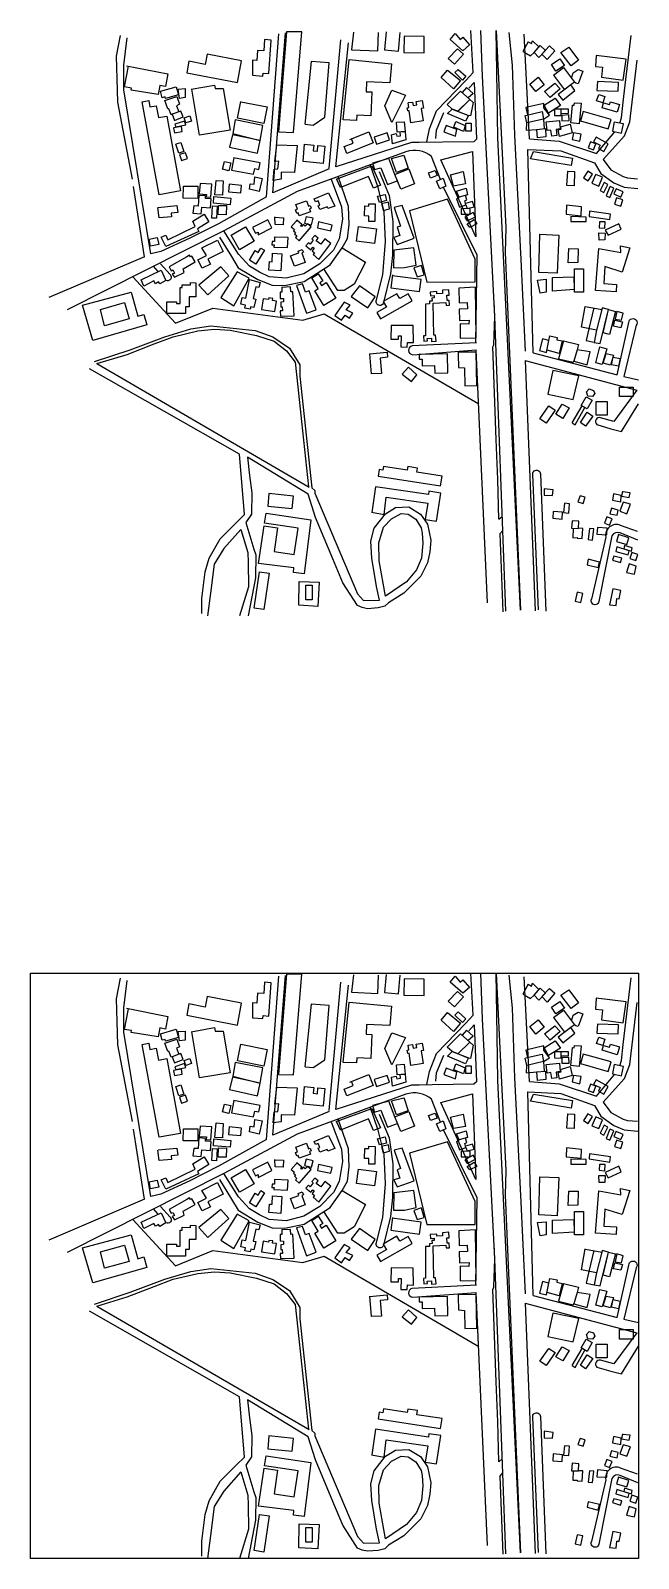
# Model space of a CAD drawing. Header units: millimetres. Extents: x -75360 to 914439, y -5036 to 71141.
# Drawn here: x 1528 to 29412, y 1033 to 71141 of the extents above; entities that cross this region are included whole.
import ezdxf

# ---------------------------------------------------------------- set-up
doc = ezdxf.new("R2010")
doc.units = ezdxf.units.MM
picture_1 = doc.add_image_def('image1.png', size_in_pixel=(925, 891))

msp = doc.modelspace()

# ---------------------------------------------------------------- linework, layer by layer
for p, q in [((7490, 68361), (8212, 68562)), ((7560, 68058), (7490, 68361)), ((7702, 68098), (7560, 68058)), ((7724, 68019), (7702, 68098)), ((8318, 68185), (7724, 68019)), ((8212, 68562), (8318, 68185)), ((18090, 65276), (18650, 65417)), ((21060, 63422), (21190, 63491)), ((6759, 60763), (2373, 58886)), ((4729, 58349), (5838, 58662)), ((4919, 57596), (4729, 58349)), ((5838, 58662), (6049, 57914)), ((6049, 57914), (4919, 57596)), ((7490, 25111), (8212, 25312)), ((8212, 25312), (8318, 24935)), ((7560, 24808), (7490, 25111)), ((7702, 24848), (7560, 24808)), ((7724, 24769), (7702, 24848)), ((8318, 24935), (7724, 24769)), ((18090, 22026), (18650, 22167)), ((21060, 20172), (21190, 20241)), ((6759, 17513), (2373, 15636)), ((4729, 15099), (5838, 15412)), ((4919, 14346), (4729, 15099)), ((5838, 15412), (6049, 14664)), ((6049, 14664), (4919, 14346))]:
    msp.add_line(p, q)
for points in [[(6200, 64326), (5536, 67854), (5503, 68919), (5470, 69966), (5653, 70917)], [(12355, 63512), (12919, 70997)], [(15222, 64789), (12648, 63702), (13229, 71030)], [(12902, 66495), (13594, 66470), (13978, 71086), (13270, 71086), (12902, 66495)], [(16339, 71062), (16247, 70260), (17451, 70211), (17485, 71045)], [(17839, 71080), (17759, 70254), (18406, 70191), (18489, 71049)], [(18662, 70870), (18649, 70128), (19576, 70112), (19589, 70870), (18662, 70885)], [(20150, 67454), (21487, 68847), (21838, 69212), (21719, 71141)], [(20771, 70726), (21004, 71001), (21242, 70726), (21364, 70832), (21666, 70485), (21355, 70215), (20771, 70726)], [(23322, 44502), (22829, 58027), (22252, 69052), (22175, 71141)], [(23997, 44538), (22961, 66221), (22917, 69250), (22890, 71141), (23131, 66126), (23324, 62091), (23302, 60953), (23997, 44538)], [(23471, 71053), (23617, 69549), (23721, 66338), (24006, 60934)], [(24414, 66166), (24164, 70974)], [(28561, 66893), (28629, 67135), (28715, 67862), (28835, 68891), (29073, 70922)], [(5809, 68428), (5807, 69267), (5806, 69555), (5964, 70804)], [(11709, 69088), (12186, 69053), (12196, 69192), (12456, 69173), (12568, 70703), (12262, 70725), (12224, 70207), (11940, 70228), (11907, 69768), (11701, 69783), (11709, 69088)], [(15226, 64831), (15764, 70723)], [(21859, 66040), (19009, 66006), (15535, 64890), (16119, 70582)], [(20686, 69856), (20982, 69599), (21383, 70060), (21110, 70297), (20686, 69856)], [(24346, 70627), (24112, 70173), (24272, 70091), (24455, 69974), (24628, 70129)], [(24346, 70627), (24513, 70549), (24553, 70677), (24850, 70391)], [(24904, 70454), (25143, 70228), (24838, 69906), (24628, 70129), (24904, 70454)], [(25339, 70435), (25578, 70215), (25231, 69809), (24985, 70061), (25339, 70435)], [(25856, 70135), (26212, 70380), (26661, 69781), (26321, 69525), (25856, 70135)], [(5926, 69527), (7828, 69151), (7714, 68576), (7459, 68627), (7376, 68211), (6146, 68411), (6161, 68503), (5840, 68555), (6028, 69507)], [(8787, 69740), (8703, 69206), (11014, 68759), (11207, 69759), (9633, 70063), (9540, 69583), (8787, 69740)], [(14131, 66840), (14499, 66803), (15022, 67163), (15223, 69654), (14401, 69721), (14113, 66842)], [(16149, 69811), (18091, 69622), (18005, 68743), (16941, 68789), (16921, 68335), (17178, 68324), (17130, 67225), (16488, 67253), (16478, 67019), (15868, 67046), (16137, 69812)], [(25420, 69578), (25813, 69838), (26014, 69534), (25622, 69274), (25420, 69578)], [(25517, 69099), (25977, 69442), (26480, 68766), (26314, 68645)], [(27479, 69990), (27439, 69485), (27756, 69460), (27719, 68996), (28716, 68865), (28842, 69828), (27479, 69990)], [(29024, 66946), (29349, 69789)], [(20368, 68980), (20649, 69328), (21245, 68847), (20936, 68465), (20368, 68980)], [(20995, 69218), (21137, 69362), (21501, 69043), (21349, 68870), (20996, 69218)], [(21633, 68492), (21876, 68764), (21982, 66158), (21859, 66040)], [(24433, 68686), (24815, 68996), (25090, 68657), (24707, 68347), (24433, 68685)], [(25110, 68348), (25575, 68726), (25826, 68468), (25365, 68062), (25110, 68348)], [(25517, 69099), (26024, 68427)], [(26341, 68953), (26418, 69208), (26646, 69350), (26857, 69271), (26641, 68691), (26539, 68729), (26480, 68766)], [(27528, 68804), (27511, 68392), (28476, 68353), (28493, 68763), (27528, 68804)], [(12355, 63512), (10145, 62278), (8831, 61610), (7510, 61002), (7044, 60892), (5809, 68428)], [(8022, 67298), (7972, 67279), (7866, 67557), (7822, 67543), (7680, 67925), (8231, 68109), (8364, 67759), (8227, 67694)], [(8306, 68459), (8615, 68485), (8615, 68066), (8365, 68029), (8306, 68459)], [(8891, 68446), (9969, 68641), (9999, 68475), (10366, 68481), (10679, 66570), (9279, 66340), (8933, 68454)], [(18722, 68182), (18103, 66929), (17776, 67685), (18106, 68406), (18722, 68182)], [(21249, 68362), (21672, 67979), (21132, 67437), (20874, 67537), (20644, 67741), (21249, 68362)], [(21528, 68528), (21320, 68297)], [(21528, 68528), (21838, 68247), (21597, 68047)], [(25089, 67715), (25585, 68036), (25831, 67704), (25282, 67357), (25089, 67715)], [(25734, 68209), (25946, 67949), (26487, 68389), (26314, 68645), (25734, 68209)], [(27589, 68203), (27870, 68115), (27778, 67820), (27491, 67909), (27589, 68203)], [(7786, 67216), (8400, 63782), (7425, 63608), (6646, 67871), (6949, 67927), (7001, 67639), (7294, 67692), (7394, 67146), (7786, 67216)], [(8022, 67298), (8132, 67020), (8529, 67177), (8421, 67449), (8022, 67298)], [(8227, 67694), (8332, 67416)], [(11176, 67878), (12374, 67635), (12221, 66876), (11015, 67121), (11169, 67879)], [(18855, 67833), (19045, 67863), (19071, 67702), (19247, 67730), (19222, 67882), (19498, 67926), (19553, 67587), (19438, 67569), (19530, 66993), (18977, 66904), (18888, 67461), (18828, 67452), (18804, 67602), (18881, 67615), (18846, 67831)], [(19009, 66006), (19710, 66029), (19822, 66635), (20150, 67454)], [(20117, 66182), (20145, 66572), (20484, 67375)], [(20874, 67537), (21612, 67250), (21476, 66976), (20651, 67328), (20874, 67537)], [(21672, 67979), (21825, 67842), (21713, 67224), (21608, 67243), (21126, 67431), (21672, 67979)], [(24230, 67248), (25001, 67420), (25051, 67083), (24299, 66904), (24222, 67246)], [(25051, 67083), (25330, 67260), (25071, 67600), (25066, 67799), (24249, 67607), (24324, 67269)], [(25556, 67531), (25554, 67249), (25860, 67246), (25862, 67533), (25556, 67531)], [(25861, 67340), (26201, 67349), (26198, 67532), (25862, 67533)], [(26788, 67807), (26693, 66862), (26308, 66900), (26391, 67725), (26469, 67717), (26479, 67825), (26788, 67807)], [(26884, 67423), (26756, 66994), (28027, 66632), (28161, 67063), (26884, 67423)], [(27813, 67827), (28092, 67743), (28132, 67875), (28539, 67752), (28430, 67392), (27744, 67599), (27813, 67827)], [(8088, 66658), (8124, 66444), (8488, 66506), (8448, 66740), (8085, 66678)], [(8149, 66839), (8199, 66725), (8650, 66814), (8589, 66991), (8149, 66839)], [(8575, 67139), (8839, 67225), (8916, 66988), (8657, 66904), (8575, 67139)], [(10920, 67045), (10803, 66416), (12067, 66093), (12188, 66789), (10920, 67045)], [(18320, 66937), (18663, 66960), (18705, 66511), (18352, 66478), (18320, 66937)], [(20589, 66783), (20480, 66488), (21016, 66291), (21088, 66597), (20589, 66783)], [(21039, 66974), (21467, 66791), (21384, 66515), (20947, 66709), (21039, 66974)], [(24283, 66567), (24299, 66904)], [(24283, 66567), (24745, 66608)], [(24739, 66606), (25142, 66642), (25160, 66259), (24779, 66219), (24745, 66606)], [(25051, 67083), (25091, 66637)], [(25178, 66955), (25794, 67011), (25817, 66629), (25638, 66603), (25676, 66333), (25438, 66300), (25399, 66578), (25223, 66553), (25186, 66955)], [(25841, 66725), (26275, 66853), (26371, 66447), (25788, 66278), (25723, 66580), (25866, 66611), (25841, 66725)], [(25893, 67249), (25899, 67005), (26227, 67013), (26221, 67269), (25893, 67249)], [(27793, 65221), (28769, 66310), (29024, 66946)], [(28300, 66947), (28216, 66518), (28639, 66435), (28723, 66861), (28300, 66944)], [(8205, 65938), (8427, 66010), (8563, 65592), (8329, 65516), (8193, 65935)], [(10785, 66364), (10659, 65796), (11938, 65512), (12067, 66093), (10785, 66364)], [(12830, 65905), (13761, 65870), (13641, 64630), (13028, 64641), (13022, 64323), (12660, 64265), (12710, 64777), (12873, 64797), (12923, 65142), (12737, 65134), (12830, 65905)], [(14097, 65932), (14525, 65888), (14499, 65628), (14684, 65609), (14711, 65873), (15031, 65841), (14950, 65040), (14037, 65133), (14097, 65932)], [(16178, 66141), (17049, 66489), (17249, 65989), (16042, 65507), (15918, 65816), (16324, 65978), (16248, 66169)], [(17293, 66256), (17401, 65934), (17998, 66133), (17893, 66449), (17293, 66256)], [(18077, 66364), (18302, 66417), (18331, 66298), (18500, 66315), (18482, 66488), (18705, 66511), (18744, 66133), (18124, 65951), (18077, 66364)], [(24414, 66166), (25773, 66068), (27485, 65501), (28325, 66497)], [(26440, 66455), (26376, 66147), (26725, 66064), (26781, 66390), (26439, 66448)], [(27216, 66040), (27107, 65756), (27351, 65662), (27461, 65948), (27216, 66040)], [(27474, 66244), (27354, 66037), (27663, 65889), (27584, 65723), (27822, 65585), (28028, 65939), (27474, 66244)], [(18740, 65580), (13764, 63750), (10400, 61948), (3202, 58326)], [(8357, 65451), (8454, 65174), (8730, 65271), (8637, 65534), (8357, 65451)], [(10845, 65296), (10742, 64735), (11761, 64548), (11809, 64809), (12005, 64773), (12060, 65072), (10844, 65295)], [(18240, 64544), (18882, 64792), (19144, 64113), (18514, 63870), (18240, 64544), (17959, 65273), (17219, 65064), (17304, 64765), (17597, 64848), (17905, 64070), (18385, 64262)], [(18645, 65430), (18850, 64824), (18316, 64635), (18090, 65276)], [(20350, 65203), (21793, 65598), (21950, 61670), (20350, 65203)], [(24579, 56346), (24342, 65691), (25854, 65616), (27401, 65067), (27693, 64582), (28285, 64148), (28755, 63955), (29380, 63890)], [(24597, 65585), (26384, 65289), (26328, 64950), (24468, 65258), (24597, 65585)], [(27793, 65221), (28141, 64747), (28705, 64439), (28906, 64378), (29365, 64342)], [(10429, 65130), (10722, 65068), (10628, 64706), (10329, 64783), (10429, 65130)], [(15543, 64327), (17187, 64934), (17578, 64049), (17259, 63916), (17035, 64452), (15750, 63941), (15564, 64334)], [(19789, 64608), (20087, 64720), (20174, 64488), (19870, 64375), (19784, 64607)], [(20790, 64524), (21378, 64671), (21479, 64106), (20927, 64007), (20798, 64526)], [(26166, 64682), (26483, 64670), (26460, 64018), (26130, 64030), (26166, 64682)], [(27089, 64691), (26896, 64378), (27112, 64246), (27304, 64556), (27088, 64689)], [(27449, 64522), (27281, 64139), (27589, 64005), (27765, 64407), (27455, 64543), (27449, 64522)], [(6759, 60763), (6246, 63981)], [(8541, 63998), (9199, 63995), (9196, 63441), (8534, 63444), (8537, 63998)], [(9268, 63646), (9591, 63626), (9584, 63511), (9799, 63497), (9836, 64086), (9302, 64119), (9268, 63646)], [(10036, 64265), (10369, 64246), (10332, 63582), (9974, 63602), (10036, 64265)], [(10194, 61664), (10743, 60770), (11056, 60260), (11953, 59716), (12605, 59459), (13178, 59439), (14077, 59619), (15265, 60392), (15829, 61169), (16062, 61601), (16149, 62249), (16115, 63075), (15632, 64437)], [(15320, 64322), (15786, 63056), (15834, 62490), (15688, 61582), (15431, 61069), (14791, 60430), (14069, 59984), (13250, 59781), (12480, 59839), (12029, 60052), (11568, 60323), (11067, 60881), (10400, 61948)], [(10633, 64091), (10606, 63735), (11180, 63692), (11205, 64030), (10633, 64091)], [(11601, 64114), (11783, 64093), (11822, 64430), (12147, 64357), (12012, 63755), (11566, 63856), (11596, 64115)], [(20147, 64229), (20457, 64364), (20573, 63996), (20303, 63881), (20147, 64229)], [(21959, 56817), (22013, 60836), (20470, 63952)], [(21073, 63773), (21512, 63910), (21576, 63599), (21190, 63491), (21073, 63773)], [(27840, 64164), (27654, 63795), (27826, 63709), (28013, 64079), (27841, 64166)], [(28106, 63977), (27928, 63552), (28103, 63478), (28283, 63907), (28108, 63980)], [(28394, 63886), (28287, 63643), (28604, 63503), (28710, 63741), (28392, 63881)], [(7377, 63025), (8241, 63116), (8276, 62787), (7974, 62755), (7992, 62589), (7422, 62544), (7372, 63024)], [(9811, 63413), (9551, 63430), (9559, 63558), (9246, 63579), (9212, 63086), (9013, 63100), (8966, 62755)], [(8966, 62755), (9361, 62724), (9386, 63039), (9784, 63008), (9811, 63413)], [(9940, 63532), (10718, 63458), (10688, 63148), (9922, 63221), (9940, 63532)], [(10146, 63117), (10512, 63109), (10503, 62691), (10135, 62699), (10144, 63117)], [(13703, 63158), (14187, 63335), (14278, 63085), (14355, 63113), (14399, 62991), (14319, 62961), (14366, 62830), (13854, 62644), (13808, 62770), (13740, 62745), (13681, 62908), (13778, 62943), (13703, 63158)], [(14540, 63419), (15197, 63692), (15486, 63090), (15163, 62973), (15135, 63050), (14791, 62925), (14720, 63104), (14792, 63133), (14714, 63327), (14594, 63278), (14536, 63417)], [(16859, 63094), (17049, 63088), (17052, 63197), (17342, 63188), (17317, 62373), (17043, 62382), (17050, 62631), (16843, 62638), (16858, 63094)], [(17436, 63536), (17787, 63625), (17859, 63340), (17535, 63258), (17436, 63536)], [(17629, 63189), (17709, 62892), (17988, 62967), (17953, 63269), (17629, 63189)], [(18467, 61734), (18190, 61649), (18351, 61332), (19119, 61613), (18570, 63111), (18202, 63024), (18500, 62172), (18337, 62117), (18467, 61734)], [(20659, 63402), (18909, 62874), (19702, 59600), (21920, 59611), (21916, 60658), (20659, 63402)], [(21060, 63422), (21211, 63032), (21496, 63143), (21443, 63331), (21540, 63373), (21484, 63573)], [(21496, 63143), (21552, 62983), (21877, 63060), (21804, 63297), (21478, 63206)], [(26116, 63131), (26093, 62709), (26786, 62643), (26795, 63048), (26116, 63131)], [(28408, 63466), (28315, 63181), (28601, 63087), (28696, 63378), (28410, 63471)], [(7523, 61663), (7738, 61753), (7829, 61538), (9086, 62149), (8965, 62397), (9497, 62715), (9710, 62358), (9180, 62042), (9244, 61928), (7730, 61231), (7523, 61663)], [(9872, 63091), (10089, 63080), (10060, 62526), (9845, 62538), (9872, 63091)], [(11716, 62111), (11852, 61839), (11963, 61894), (11964, 61770), (12598, 62087), (12412, 62459), (11716, 62111)], [(12744, 62571), (13124, 62555), (13111, 62233), (12748, 62248), (12740, 62590)], [(13706, 62394), (13485, 62136), (13637, 62007), (13593, 61955), (13682, 61879), (13630, 61817), (13742, 61722), (13680, 61649), (13855, 61500), (14395, 62134), (14229, 62275), (14132, 62163), (14040, 62242), (13961, 62150), (13917, 62186), (13965, 62239), (13741, 62439), (13706, 62394)], [(14169, 62611), (14098, 62306), (14416, 62232), (14484, 62527), (14167, 62600)], [(21285, 62969), (21275, 62717), (21698, 62715), (21699, 62955), (21285, 62969)], [(21452, 62571), (21552, 62406), (21932, 62600), (21836, 62789), (21452, 62571)], [(21555, 62272), (21881, 62469), (21998, 62276), (21671, 62110), (21555, 62272)], [(26312, 62608), (26312, 62373), (27019, 62373), (27019, 62583), (26312, 62608)], [(27165, 62852), (27154, 62614), (28094, 62473), (28130, 62715), (27165, 62852)], [(10731, 61751), (11394, 62136), (11778, 61474), (11111, 61086), (10727, 61748)], [(14429, 61581), (14498, 61525), (14348, 61342), (14273, 61404), (14161, 61267), (14385, 61084), (14481, 61202), (14544, 61150), (14443, 61027), (14550, 60939), (14485, 60860), (14756, 60639), (15308, 61365), (15027, 61578), (14842, 61335), (14634, 61493), (14727, 61615), (14568, 61737), (14429, 61581)], [(14742, 62358), (14684, 62091), (15304, 61955), (15359, 62217), (14742, 62358)], [(16569, 62146), (17393, 62040), (17307, 61374), (16482, 61481), (16567, 62146)], [(24896, 61800), (25767, 61758), (25684, 60007), (24850, 60047), (24896, 61800)], [(27598, 61855), (27880, 61849), (27874, 61540), (27603, 61528), (27598, 61855)], [(27626, 62366), (27608, 62093), (27873, 62075), (27891, 62357), (27626, 62366)], [(27888, 61989), (28030, 61747), (28626, 62024), (28508, 62278), (27888, 61989)], [(6971, 61564), (7343, 61640), (7408, 61321), (7028, 61242), (6971, 61564)], [(9392, 61174), (10096, 61527), (10362, 60998), (9664, 60647), (9777, 60422), (9398, 60231), (9206, 60614), (9603, 60813), (9392, 61174)], [(11831, 61042), (11972, 60956), (12095, 61160), (12253, 61064), (11865, 60423), (11569, 60603), (11831, 61042)], [(12720, 61676), (12711, 61456), (12606, 61460), (12600, 61309), (12698, 61305), (12694, 61208), (13321, 61182), (13340, 61640), (12719, 61666)], [(13449, 60801), (13830, 60943), (13799, 61026), (13994, 61099), (14041, 60973), (13965, 60943), (14124, 60504), (13633, 60325), (13457, 60804)], [(15829, 61169), (16888, 60519), (16370, 59499), (15916, 59216), (15625, 59208), (14976, 60204)], [(18183, 60258), (18688, 60270), (19209, 60381), (19102, 61166), (18193, 61063), (18183, 60258)], [(26220, 61138), (26643, 61133), (26636, 60499), (26195, 60485), (26220, 61138)], [(27590, 61145), (28610, 60961), (28591, 61258), (29012, 61169), (28662, 60060), (27869, 60310), (27821, 59531), (28404, 59496), (28383, 59154), (27438, 59212), (27590, 61145)], [(7384, 60079), (7170, 60323)], [(7893, 60294), (7975, 60120), (8058, 60159), (8126, 60014), (8026, 59967), (8127, 59827), (8578, 60034), (8532, 60212), (9082, 60532), (8933, 60789), (8872, 60754), (8825, 60834), (8689, 60755), (7893, 60294)], [(9244, 59463), (9654, 59008), (10627, 59883), (10249, 60302), (9244, 59463)], [(12622, 60921), (13056, 60891), (13002, 60114), (12462, 60151), (12490, 60544), (12616, 60535), (12622, 60921)], [(19460, 60364), (19105, 60256), (19264, 59840), (19588, 59928), (19456, 60363)], [(24005, 60953), (24221, 56423)], [(6213, 59841), (8184, 57713), (9882, 58406), (14019, 57860), (14989, 58149), (22085, 54014)], [(6607, 59706), (7512, 60140), (7733, 59680), (7452, 59515), (7398, 59608), (7255, 59524), (7181, 59651), (6724, 59417), (6607, 59706)], [(10263, 58887), (10860, 58512), (11552, 59776), (11009, 60073), (10263, 58887)], [(12053, 59586), (12005, 59357), (11859, 59388), (11743, 58843), (11855, 58820), (11775, 58438), (11626, 58470), (11602, 58354), (11362, 58405), (11391, 58542), (11173, 58588), (11238, 58899), (11396, 58865), (11577, 59719), (12053, 59586)], [(14725, 59986), (14932, 59650), (14792, 59564), (14869, 59438), (15094, 59576), (15532, 58863), (14980, 58525), (14563, 59204), (14726, 59303), (14423, 59798), (14726, 59984)], [(18126, 59926), (18049, 59339), (19368, 59167), (19440, 59720), (18121, 59892)], [(24779, 59694), (25177, 59731), (25183, 59136), (24906, 59091), (24779, 59694)], [(25471, 59809), (26449, 59834), (26463, 59254), (25477, 59188), (25471, 59809)], [(6138, 59131), (6451, 58036), (6731, 58116), (6869, 57635), (4377, 56922), (3916, 58534), (6138, 59131)], [(8487, 59480), (8864, 59469), (8868, 59574), (9110, 59566), (9106, 58921), (8800, 58922), (8800, 58458), (8634, 58458), (8634, 58159), (7784, 58159), (7784, 58700), (8230, 58700), (8230, 58615), (8391, 58615), (8391, 59350), (8489, 59350), (8487, 59480)], [(13055, 59370), (13055, 59141), (12979, 59141), (12979, 58851), (13129, 58845), (13138, 58687), (13007, 58680), (13012, 58458), (13076, 58459), (13080, 58282), (12984, 58280), (12989, 58043), (13626, 58058), (13552, 59160), (13469, 59154), (13454, 59383), (13055, 59357)], [(13722, 59446), (14185, 58175), (14622, 58334), (14308, 59196), (14146, 59137), (14007, 59517), (13722, 59446)], [(16612, 59422), (16228, 58937), (16996, 58415), (17342, 58923), (16612, 59422)], [(17868, 58459), (17416, 58198), (17584, 57907), (19028, 58739), (18845, 59056), (18468, 58839), (18336, 59068), (17701, 58702)], [(20000, 58625), (20576, 58664), (20585, 58529), (20743, 58540), (20729, 58756), (20638, 58749), (20621, 58995), (20724, 59002), (20707, 59250), (20418, 59231), (20428, 59081), (20171, 59064), (20164, 59161), (19855, 59141), (19869, 58965), (20040, 58979), (20049, 58874), (19937, 58865), (19948, 58730), (19823, 58720), (19826, 58603), (19642, 58594), (19645, 57137), (19548, 57130), (19566, 56888), (19733, 56900), (19725, 57013), (19912, 57027), (19923, 56871), (20128, 56886), (20108, 57163), (20029, 57158), (20000, 58625)], [(21167, 59316), (21192, 58649), (21558, 58662), (21569, 58373), (21186, 58359), (21210, 57840), (21646, 57860), (21637, 57672), (21229, 57687), (21240, 57025), (21971, 57037), (21932, 59365), (21167, 59316)], [(12195, 58835), (12124, 58346), (12737, 58257), (12806, 58731), (12628, 58757), (12642, 58851), (12451, 58879), (12439, 58794), (12195, 58835)], [(15919, 58681), (15482, 58074), (15791, 57851), (15963, 58088), (16153, 57951), (16316, 58178), (16004, 58319), (16191, 58537), (15919, 58681)], [(17701, 58702), (17848, 58447)], [(22781, 56724), (22829, 58027), (22794, 58692)], [(26986, 58482), (27733, 58340), (27482, 57388), (26793, 57526), (26975, 58484)], [(27360, 58411), (27138, 57457)], [(27482, 57388), (27378, 56832), (27654, 56786), (28032, 58344), (27746, 58419), (27733, 58340)], [(28032, 58344), (28366, 58257), (28089, 57198), (27800, 57274), (28032, 58344)], [(28427, 58254), (28341, 57899), (28633, 57849), (28717, 58170), (28427, 58254)], [(4468, 55955), (6090, 56496), (7680, 57093), (8878, 57449), (9804, 57589), (11838, 57378), (12648, 57083), (13402, 56574), (13886, 55801), (13885, 55285), (14425, 50155), (14563, 50033), (14570, 49911), (16523, 45295), (16797, 44990), (17536, 44998), (17390, 45630), (17183, 46936), (17138, 47707), (17290, 48310), (17812, 48969), (18267, 49250), (18881, 49283), (19417, 48954), (19729, 48490), (19891, 47758), (19838, 47227), (19742, 46714), (19431, 46101), (18653, 45319), (17951, 44887), (17783, 44724), (17471, 44647), (16986, 44613), (16745, 44661), (16520, 44762), (15857, 45804), (15395, 46900), (14593, 48804), (14266, 49866), (11475, 51563), (11577, 50729), (11673, 49930), (11663, 48944), (11399, 48561), (11769, 47337), (11868, 47086), (11839, 46036), (11513, 44283)], [(18067, 57612), (18055, 56982), (18400, 56976), (18403, 57134), (18522, 57131)], [(18522, 57131), (18513, 56627), (18807, 56621), (18811, 56833), (19095, 56827), (19074, 57610), (18067, 57612)], [(24579, 56346), (28441, 55343), (28968, 57743)], [(28325, 57849), (28683, 57777), (28610, 57507), (28270, 57572), (28326, 57849)], [(29315, 57622), (28742, 55270), (29412, 55107)], [(4572, 55857), (5956, 56281), (7202, 56760), (8069, 57093), (9200, 57357), (9962, 57435), (10684, 57394), (11888, 57144), (12709, 56883), (13262, 56444), (13660, 55932), (13789, 54796), (13952, 53210), (14275, 50209)], [(25011, 56992), (24875, 56459), (25200, 56376), (25307, 56914), (25011, 56992)], [(25307, 56914), (25350, 57130), (25684, 57064), (25662, 56956), (25916, 56906), (25783, 56329), (25221, 56481)], [(25975, 56903), (25748, 56085), (26415, 55926), (26456, 55988)], [(25975, 56903), (26663, 56735), (26603, 56487)], [(27137, 57456), (27007, 56913), (27380, 56843)], [(17082, 56310), (17884, 56386), (17907, 56148), (17558, 56115), (17625, 55401), (17173, 55392), (17086, 56311)], [(19356, 56273), (19360, 56057), (19485, 56059), (19490, 55755), (20064, 55765), (20070, 55422), (20665, 55433), (20650, 56303), (19356, 56273)], [(21142, 56274), (21164, 55685), (21434, 55666), (21446, 54839), (21996, 54847), (21974, 56391), (21139, 56379), (21142, 56274)], [(22492, 44876), (21975, 56486)], [(23003, 48717), (22957, 50545), (22890, 52382), (22739, 56630), (22781, 56724)], [(26594, 56489), (26452, 55971), (27063, 55803), (27195, 56395), (26594, 56489)], [(27746, 55822), (27451, 55899), (27640, 56624), (27963, 56540), (27746, 55822)], [(27925, 56317), (28261, 56250), (28129, 55780), (27787, 55876), (27925, 56317)], [(28257, 56161), (28581, 56090), (28503, 55736), (28169, 55809), (28257, 56161)], [(9381, 44386), (9389, 45083), (9544, 46307), (9722, 46934), (10218, 47825), (10963, 48556), (11346, 48932), (11118, 51703), (4236, 55625)], [(4572, 55857), (14303, 50193)], [(18857, 55690), (18573, 55373), (19008, 55036), (19240, 55337), (18857, 55690)], [(24219, 55996), (24671, 44512)], [(24219, 55996), (29338, 54635)], [(25481, 55541), (25253, 54462), (26423, 54215), (26685, 55295), (25481, 55541)], [(27033, 54564), (27152, 54698), (27345, 54631), (27413, 54485), (27299, 54351), (27096, 54360), (27033, 54564)], [(25919, 53991), (26230, 53826), (25948, 53346), (25625, 53536), (25919, 53991)], [(27016, 54340), (27292, 54188), (27067, 53782), (26779, 53941), (27016, 54340)], [(25295, 53914), (25590, 53726), (25178, 53130), (24887, 53332), (25295, 53914)], [(26365, 53143), (26829, 53914)], [(26365, 53143), (26517, 53051), (26955, 53844)], [(27065, 53632), (27320, 53450), (26990, 52986), (26750, 53156), (27065, 53632)], [(17466, 50691), (20334, 50252), (20402, 50698), (19249, 50874), (19279, 51068), (18835, 51136), (18810, 50976), (17713, 51144), (17686, 50972), (17513, 50998), (17466, 50691)], [(24912, 50800), (25159, 44492)], [(12455, 49902), (12405, 49319), (13532, 49203), (13591, 49782), (12455, 49902)], [(17166, 49035), (17748, 48929), (17836, 49733), (19747, 49451), (19636, 48701), (20154, 48624), (20345, 49918), (19802, 49999), (19780, 49852), (17357, 50210), (17183, 49032)], [(25093, 50119), (25082, 49824), (25472, 49810), (25504, 50067), (25093, 50119)], [(26736, 49793), (26636, 49514), (26876, 49441), (26974, 49724), (26736, 49793)], [(28272, 49880), (28217, 49587), (28605, 49515), (28620, 49802), (28272, 49880)], [(28679, 50003), (28641, 49771), (28990, 49714), (29027, 49937), (28674, 49974)], [(25495, 49080), (25479, 48764), (25907, 48727), (25922, 49041), (25495, 49080)], [(26017, 49451), (25981, 49023), (26214, 49004), (26250, 49431), (26017, 49451)], [(28181, 49228), (28106, 48972), (28431, 48904), (28479, 49137), (28180, 49224)], [(28713, 49495), (28563, 49088), (28887, 48969), (29046, 49404), (28713, 49495)], [(12224, 48422), (12861, 48328), (12700, 47242), (13619, 47106), (13797, 48309), (12264, 48537), (12332, 48993), (14384, 48688), (14077, 46213), (13584, 46275), (13610, 46481), (11987, 46682), (12245, 48419)], [(17815, 45188), (17512, 46815), (17501, 47636), (17725, 48354), (18087, 48742), (18524, 48976), (18854, 48944), (19207, 48716), (19445, 48320), (19492, 48084), (19522, 47622), (19462, 46935), (19232, 46389), (18772, 45841), (17815, 45188)], [(23003, 48717), (23164, 48847)], [(26377, 48652), (26347, 48306), (26667, 48300), (26674, 48627), (26377, 48652)], [(27967, 48824), (27855, 48545), (28088, 48451), (28202, 48736), (27967, 48824)], [(11172, 48251), (10396, 47376), (9955, 46663), (9784, 45331), (9650, 44283)], [(11172, 48251), (11497, 47190), (11505, 46733), (11524, 45619), (11117, 44283)], [(23058, 48050), (23187, 48207)], [(23058, 48050), (23185, 44474)], [(26423, 48305), (26401, 47869), (26601, 47876), (26602, 47843), (26838, 47830), (26865, 48297), (26667, 48301)], [(27164, 48297), (27104, 47785), (27302, 47762), (27363, 48284), (27164, 48297)], [(27536, 48345), (27502, 48034), (27960, 48008), (27976, 48306), (27536, 48345)], [(28492, 48010), (28405, 47700), (28886, 47566), (28968, 47860), (28492, 48010)], [(28276, 47025), (28223, 46845), (28595, 46734), (28653, 46926), (28276, 47025)], [(28426, 47446), (28370, 47245), (28939, 47086), (28990, 47269), (28426, 47446)], [(28778, 47511), (28741, 47362), (29096, 47251), (29123, 47406), (28778, 47511)], [(29102, 47187), (29016, 46909), (29291, 46823), (29377, 47102), (29102, 47187)], [(12034, 46303), (12471, 46238), (12226, 44576), (11784, 44641), (12032, 46304)], [(27107, 46887), (27061, 46630), (27561, 46502), (27626, 46755), (27107, 46887)], [(28987, 46664), (28860, 46276), (29226, 46190), (29312, 46557), (28987, 46664)], [(13856, 45867), (14773, 45837), (14701, 44718), (13833, 44774), (13856, 45867)], [(26595, 45369), (26503, 44953), (26763, 44895), (26856, 45316), (26595, 45369)], [(28155, 45137), (28086, 44785), (28395, 44755), (28426, 45081), (28522, 45071), (28602, 45446), (28240, 45524), (28155, 45137)], [(6200, 21075), (5536, 24604), (5503, 25669), (5470, 26716), (5653, 27667)], [(5809, 25178), (5807, 26017), (5806, 26305), (5964, 27554)], [(11709, 25838), (12186, 25803), (12196, 25942), (12456, 25923), (12568, 27453), (12262, 27475), (12224, 26957), (11940, 26978), (11907, 26518), (11701, 26533), (11709, 25838)], [(12355, 20262), (12919, 27747)], [(15222, 21539), (12648, 20452), (13229, 27780)], [(12902, 23245), (13594, 23220), (13978, 27836), (13270, 27836), (12902, 23245)], [(15226, 21581), (15764, 27473)], [(16339, 27812), (16247, 27010), (17451, 26961), (17485, 27795)], [(17839, 27830), (17759, 27004), (18406, 26941), (18489, 27799)], [(18662, 27620), (18649, 26878), (19576, 26862), (19589, 27620), (18662, 27635)], [(20150, 24204), (21487, 25597), (21838, 25962), (21719, 27891)], [(20771, 27476), (21004, 27751), (21242, 27476), (21364, 27582), (21666, 27235), (21355, 26965), (20771, 27476)], [(23322, 1252), (22829, 14777), (22252, 25801), (22175, 27891)], [(23997, 1288), (22961, 22971), (22917, 26000), (22890, 27891), (23131, 22876), (23324, 18841), (23302, 17703), (23997, 1288)], [(23471, 27803), (23617, 26298), (23721, 23088), (24006, 17684)], [(24346, 27377), (24112, 26922), (24272, 26841), (24455, 26724), (24628, 26879)], [(24414, 22916), (24164, 27724)], [(24346, 27377), (24513, 27299), (24553, 27427), (24850, 27141)], [(28561, 23643), (28629, 23885), (28715, 24612), (28835, 25641), (29073, 27672)], [(8787, 26489), (8703, 25956), (11014, 25509), (11207, 26509), (9633, 26813), (9540, 26332), (8787, 26489)], [(21859, 22790), (19009, 22755), (15535, 21640), (16119, 27332)], [(20686, 26606), (20982, 26349), (21383, 26810), (21110, 27047), (20686, 26606)], [(24904, 27204), (25143, 26978), (24838, 26656), (24628, 26879), (24904, 27204)], [(25339, 27185), (25578, 26965), (25231, 26559), (24985, 26811), (25339, 27185)], [(25856, 26885), (26212, 27130), (26661, 26531), (26321, 26275), (25856, 26885)], [(27479, 26740), (27439, 26235), (27756, 26210), (27719, 25745), (28716, 25615), (28842, 26578), (27479, 26740)], [(5926, 26277), (7828, 25901), (7714, 25326), (7459, 25377), (7376, 24961), (6146, 25161), (6161, 25253), (5840, 25305), (6028, 26257)], [(14131, 23590), (14499, 23553), (15022, 23913), (15223, 26404), (14401, 26471), (14113, 23591)], [(16149, 26561), (18091, 26372), (18005, 25493), (16941, 25539), (16921, 25085), (17178, 25074), (17130, 23974), (16488, 24003), (16478, 23769), (15868, 23796), (16137, 26562)], [(20368, 25730), (20649, 26078), (21245, 25597), (20936, 25215), (20368, 25730)], [(20995, 25968), (21137, 26112), (21501, 25793), (21349, 25620), (20996, 25968)], [(25420, 26328), (25813, 26588), (26014, 26284), (25622, 26024), (25420, 26328)], [(25517, 25849), (25977, 26192), (26480, 25516), (26314, 25395)], [(26341, 25703), (26418, 25958), (26646, 26100), (26857, 26021), (26641, 25441), (26539, 25479), (26480, 25516)], [(29024, 23696), (29349, 26539)], [(8891, 25196), (9969, 25390), (9999, 25225), (10366, 25231), (10679, 23319), (9279, 23090), (8933, 25203)], [(21528, 25278), (21320, 25047)], [(21528, 25278), (21838, 24997), (21597, 24797)], [(21633, 25242), (21876, 25514), (21982, 22908), (21859, 22790)], [(24433, 25436), (24815, 25746), (25090, 25407), (24707, 25097), (24433, 25435)], [(25110, 25098), (25575, 25476), (25826, 25218), (25365, 24812), (25110, 25098)], [(25517, 25849), (26024, 25177)], [(25734, 24959), (25946, 24699), (26487, 25139), (26314, 25395), (25734, 24959)], [(27528, 25554), (27511, 25142), (28476, 25103), (28493, 25513), (27528, 25554)], [(12355, 20262), (10145, 19028), (8831, 18360), (7510, 17752), (7044, 17642), (5809, 25178)], [(7786, 23966), (8400, 20532), (7425, 20357), (6646, 24621), (6949, 24676), (7001, 24389), (7294, 24442), (7394, 23896), (7786, 23966)], [(8022, 24048), (7972, 24029), (7866, 24307), (7822, 24293), (7680, 24675), (8231, 24859), (8364, 24509), (8227, 24444)], [(8306, 25209), (8615, 25235), (8615, 24815), (8365, 24779), (8306, 25209)], [(11176, 24628), (12374, 24385), (12221, 23626), (11015, 23871), (11169, 24629)], [(18722, 24932), (18103, 23679), (17776, 24435), (18106, 25156), (18722, 24932)], [(18855, 24583), (19045, 24613), (19071, 24452), (19247, 24480), (19222, 24632), (19498, 24676), (19553, 24337), (19438, 24318), (19530, 23742), (18977, 23654), (18888, 24211), (18828, 24202), (18804, 24352), (18881, 24364), (18846, 24581)], [(21249, 25112), (21672, 24729), (21132, 24187), (20874, 24287), (20644, 24491), (21249, 25112)], [(21672, 24729), (21825, 24592), (21713, 23974), (21608, 23993), (21126, 24181), (21672, 24729)], [(25051, 23833), (25330, 24010), (25071, 24350), (25066, 24548), (24249, 24357), (24324, 24019)], [(25089, 24465), (25585, 24786), (25831, 24454), (25282, 24107), (25089, 24465)], [(26788, 24557), (26693, 23612), (26308, 23650), (26391, 24475), (26469, 24467), (26479, 24575), (26788, 24557)], [(27589, 24953), (27870, 24865), (27778, 24570), (27491, 24659), (27589, 24953)], [(27813, 24577), (28092, 24493), (28132, 24625), (28539, 24502), (28430, 24142), (27744, 24349), (27813, 24577)], [(8022, 24048), (8132, 23770), (8529, 23927), (8421, 24199), (8022, 24048)], [(8227, 24444), (8332, 24165)], [(8575, 23889), (8839, 23975), (8916, 23738), (8657, 23654), (8575, 23889)], [(19009, 22755), (19710, 22779), (19822, 23384), (20150, 24204)], [(20117, 22932), (20145, 23322), (20484, 24125)], [(20874, 24287), (21612, 24000), (21476, 23726), (20651, 24078), (20874, 24287)], [(24230, 23998), (25001, 24170), (25051, 23833), (24299, 23654), (24222, 23996)], [(25556, 24281), (25554, 23999), (25860, 23996), (25862, 24283), (25556, 24281)], [(25861, 24090), (26201, 24099), (26198, 24282), (25862, 24283)], [(25893, 23999), (25899, 23755), (26227, 23763), (26221, 24019), (25893, 23999)], [(26884, 24173), (26756, 23744), (28027, 23381), (28161, 23813), (26884, 24173)], [(8088, 23408), (8124, 23194), (8488, 23256), (8448, 23490), (8085, 23428)], [(8149, 23589), (8199, 23475), (8650, 23564), (8589, 23741), (8149, 23589)], [(10920, 23795), (10803, 23166), (12067, 22843), (12188, 23539), (10920, 23795)], [(16178, 22891), (17049, 23239), (17249, 22739), (16042, 22257), (15918, 22566), (16324, 22728), (16248, 22918)], [(17293, 23006), (17401, 22684), (17998, 22883), (17893, 23199), (17293, 23006)], [(18077, 23114), (18302, 23167), (18331, 23047), (18500, 23065), (18482, 23238), (18705, 23261), (18744, 22883), (18124, 22701), (18077, 23114)], [(18320, 23687), (18663, 23710), (18705, 23261), (18352, 23227), (18320, 23687)], [(20589, 23533), (20480, 23238), (21016, 23041), (21088, 23347), (20589, 23533)], [(21039, 23724), (21467, 23541), (21384, 23265), (20947, 23459), (21039, 23724)], [(24283, 23317), (24299, 23654)], [(24283, 23317), (24745, 23358)], [(24414, 22916), (25773, 22818), (27485, 22251), (28325, 23247)], [(24739, 23356), (25142, 23391), (25160, 23009), (24779, 22969), (24745, 23356)], [(25051, 23833), (25091, 23387)], [(25178, 23705), (25794, 23761), (25817, 23378), (25638, 23353), (25676, 23083), (25438, 23050), (25399, 23328), (25223, 23303), (25186, 23705)], [(25841, 23475), (26275, 23603), (26371, 23196), (25788, 23028), (25723, 23330), (25866, 23361), (25841, 23475)], [(26440, 23205), (26376, 22897), (26725, 22814), (26781, 23140), (26439, 23198)], [(27793, 21971), (28769, 23060), (29024, 23696)], [(28300, 23697), (28216, 23268), (28639, 23185), (28723, 23611), (28300, 23694)], [(8205, 22688), (8427, 22760), (8563, 22342), (8329, 22266), (8193, 22685)], [(10785, 23114), (10659, 22546), (11938, 22262), (12067, 22843), (10785, 23114)], [(12830, 22655), (13761, 22620), (13641, 21380), (13028, 21391), (13022, 21073), (12660, 21015), (12710, 21527), (12873, 21546), (12923, 21891), (12737, 21884), (12830, 22655)], [(14097, 22682), (14525, 22638), (14499, 22378), (14684, 22359), (14711, 22623), (15031, 22591), (14950, 21790), (14037, 21883), (14097, 22682)], [(24579, 13096), (24342, 22441), (25854, 22366), (27401, 21817), (27693, 21332), (28285, 20898), (28755, 20704), (29380, 20640)], [(27216, 22790), (27107, 22506), (27351, 22412), (27461, 22698), (27216, 22790)], [(27474, 22994), (27354, 22787), (27663, 22639), (27584, 22473), (27822, 22335), (28028, 22689), (27474, 22994)], [(18740, 22330), (13764, 20499), (10400, 18698), (3202, 15076)], [(8357, 22201), (8454, 21924), (8730, 22021), (8637, 22284), (8357, 22201)], [(10429, 21880), (10722, 21818), (10628, 21456), (10329, 21533), (10429, 21880)], [(10845, 22046), (10742, 21485), (11761, 21298), (11809, 21559), (12005, 21523), (12060, 21822), (10844, 22044)], [(18240, 21294), (18882, 21542), (19144, 20863), (18514, 20620), (18240, 21294), (17959, 22023), (17219, 21814), (17304, 21515), (17597, 21598), (17905, 20820), (18385, 21012)], [(18645, 22180), (18850, 21574), (18316, 21385), (18090, 22026)], [(20350, 21952), (21793, 22348), (21950, 18420), (20350, 21952)], [(24597, 22335), (26384, 22039), (26328, 21700), (24468, 22008), (24597, 22335)], [(27793, 21971), (28141, 21497), (28705, 21189), (28906, 21128), (29365, 21092)], [(10194, 18414), (10743, 17520), (11056, 17009), (11953, 16466), (12605, 16209), (13178, 16189), (14077, 16369), (15265, 17142), (15829, 17919), (16062, 18351), (16149, 18999), (16115, 19825), (15632, 21187)], [(15320, 21072), (15786, 19806), (15834, 19240), (15688, 18332), (15431, 17819), (14791, 17180), (14069, 16734), (13250, 16531), (12480, 16589), (12029, 16802), (11568, 17073), (11067, 17631), (10400, 18698)], [(11601, 20864), (11783, 20843), (11822, 21180), (12147, 21107), (12012, 20505), (11566, 20605), (11596, 20865)], [(15543, 21077), (17187, 21684), (17578, 20799), (17259, 20666), (17035, 21202), (15750, 20691), (15564, 21084)], [(19789, 21358), (20087, 21470), (20174, 21238), (19870, 21125), (19784, 21357)], [(20147, 20979), (20457, 21114), (20573, 20746), (20303, 20631), (20147, 20979)], [(20790, 21274), (21378, 21421), (21479, 20856), (20927, 20757), (20798, 21276)], [(26166, 21432), (26483, 21420), (26460, 20768), (26130, 20780), (26166, 21432)], [(27089, 21441), (26896, 21128), (27112, 20995), (27304, 21306), (27088, 21439)], [(27449, 21272), (27281, 20889), (27589, 20755), (27765, 21157), (27455, 21293), (27449, 21272)], [(6759, 17513), (6246, 20731)], [(8541, 20748), (9199, 20745), (9196, 20191), (8534, 20194), (8537, 20748)], [(9268, 20395), (9591, 20376), (9584, 20261), (9799, 20247), (9836, 20836), (9302, 20869), (9268, 20395)], [(10036, 21015), (10369, 20996), (10332, 20332), (9974, 20352), (10036, 21015)], [(10633, 20841), (10606, 20485), (11180, 20442), (11205, 20780), (10633, 20841)], [(14540, 20169), (15197, 20442), (15486, 19840), (15163, 19722), (15135, 19800), (14791, 19675), (14720, 19854), (14792, 19883), (14714, 20076), (14594, 20028), (14536, 20167)], [(17436, 20286), (17787, 20375), (17859, 20090), (17535, 20008), (17436, 20286)], [(21959, 13567), (22013, 17586), (20470, 20702)], [(21073, 20523), (21512, 20660), (21576, 20348), (21190, 20241), (21073, 20523)], [(27840, 20914), (27654, 20545), (27826, 20458), (28013, 20829), (27841, 20916)], [(28106, 20727), (27928, 20302), (28103, 20228), (28283, 20657), (28108, 20730)], [(28394, 20636), (28287, 20393), (28604, 20253), (28710, 20491), (28392, 20631)], [(7377, 19775), (8241, 19866), (8276, 19537), (7974, 19505), (7992, 19339), (7422, 19294), (7372, 19774)], [(9811, 20163), (9551, 20180), (9559, 20308), (9246, 20329), (9212, 19836), (9013, 19850), (8966, 19505)], [(8966, 19505), (9361, 19474), (9386, 19789), (9784, 19758), (9811, 20163)], [(9872, 19841), (10089, 19829), (10060, 19276), (9845, 19288), (9872, 19841)], [(9940, 20282), (10718, 20208), (10688, 19898), (9922, 19971), (9940, 20282)], [(10146, 19867), (10512, 19859), (10503, 19441), (10135, 19449), (10144, 19867)], [(13703, 19908), (14187, 20085), (14278, 19835), (14355, 19863), (14399, 19741), (14319, 19711), (14366, 19580), (13854, 19393), (13808, 19519), (13740, 19495), (13681, 19658), (13778, 19693), (13703, 19908)], [(16859, 19844), (17049, 19838), (17052, 19947), (17342, 19938), (17317, 19123), (17043, 19132), (17050, 19381), (16843, 19388), (16858, 19844)], [(17629, 19939), (17709, 19642), (17988, 19717), (17953, 20019), (17629, 19939)], [(18467, 18484), (18190, 18399), (18351, 18082), (19119, 18363), (18570, 19861), (18202, 19774), (18500, 18922), (18337, 18867), (18467, 18484)], [(20659, 20152), (18909, 19623), (19702, 16350), (21920, 16360), (21916, 17408), (20659, 20152)], [(21060, 20172), (21211, 19782), (21496, 19893), (21443, 20080), (21540, 20123), (21484, 20323)], [(21285, 19718), (21275, 19466), (21698, 19465), (21699, 19705), (21285, 19718)], [(21496, 19893), (21552, 19733), (21877, 19810), (21804, 20047), (21478, 19956)], [(26116, 19881), (26093, 19459), (26786, 19393), (26795, 19798), (26116, 19881)], [(28408, 20216), (28315, 19931), (28601, 19837), (28696, 20128), (28410, 20221)], [(7523, 18413), (7738, 18503), (7829, 18288), (9086, 18899), (8965, 19147), (9497, 19465), (9710, 19108), (9180, 18792), (9244, 18678), (7730, 17981), (7523, 18413)], [(11716, 18861), (11852, 18589), (11963, 18644), (11964, 18520), (12598, 18837), (12412, 19209), (11716, 18861)], [(12744, 19321), (13124, 19305), (13111, 18983), (12748, 18997), (12740, 19340)], [(13706, 19144), (13485, 18886), (13637, 18756), (13593, 18705), (13682, 18629), (13630, 18567), (13742, 18471), (13680, 18399), (13855, 18250), (14395, 18884), (14229, 19025), (14132, 18913), (14040, 18992), (13961, 18900), (13917, 18935), (13965, 18989), (13741, 19189), (13706, 19144)], [(14169, 19361), (14098, 19056), (14416, 18982), (14484, 19276), (14167, 19350)], [(14742, 19108), (14684, 18841), (15304, 18705), (15359, 18967), (14742, 19108)], [(21452, 19321), (21552, 19155), (21932, 19350), (21836, 19538), (21452, 19321)], [(21555, 19022), (21881, 19219), (21998, 19025), (21671, 18860), (21555, 19022)], [(26312, 19358), (26312, 19123), (27019, 19123), (27019, 19332), (26312, 19358)], [(27165, 19602), (27154, 19364), (28094, 19223), (28130, 19465), (27165, 19602)], [(27626, 19116), (27608, 18843), (27873, 18825), (27891, 19107), (27626, 19116)], [(27888, 18739), (28030, 18496), (28626, 18774), (28508, 19028), (27888, 18739)], [(6971, 18314), (7343, 18390), (7408, 18071), (7028, 17992), (6971, 18314)], [(9392, 17924), (10096, 18277), (10362, 17748), (9664, 17397), (9777, 17172), (9398, 16981), (9206, 17364), (9603, 17563), (9392, 17924)], [(10731, 18501), (11394, 18886), (11778, 18224), (11111, 17836), (10727, 18498)], [(12720, 18426), (12711, 18206), (12606, 18210), (12600, 18059), (12698, 18055), (12694, 17958), (13321, 17932), (13340, 18390), (12719, 18416)], [(14429, 18331), (14498, 18275), (14348, 18092), (14273, 18154), (14161, 18017), (14385, 17834), (14481, 17951), (14544, 17900), (14443, 17777), (14550, 17689), (14485, 17610), (14756, 17388), (15308, 18115), (15027, 18328), (14842, 18085), (14634, 18243), (14727, 18365), (14568, 18487), (14429, 18331)], [(16569, 18896), (17393, 18790), (17307, 18124), (16482, 18230), (16567, 18896)], [(24896, 18550), (25767, 18508), (25684, 16757), (24850, 16797), (24896, 18550)], [(27598, 18605), (27880, 18599), (27874, 18290), (27603, 18278), (27598, 18605)], [(7893, 17044), (7975, 16870), (8058, 16909), (8126, 16764), (8026, 16717), (8127, 16577), (8578, 16784), (8532, 16962), (9082, 17281), (8933, 17539), (8872, 17504), (8825, 17584), (8689, 17505), (7893, 17044)], [(11831, 17792), (11972, 17706), (12095, 17910), (12253, 17814), (11865, 17173), (11569, 17352), (11831, 17792)], [(12622, 17671), (13056, 17641), (13002, 16863), (12462, 16901), (12490, 17294), (12616, 17285), (12622, 17671)], [(13449, 17551), (13830, 17693), (13799, 17776), (13994, 17849), (14041, 17723), (13965, 17693), (14124, 17254), (13633, 17075), (13457, 17554)], [(15829, 17919), (16888, 17268), (16370, 16249), (15916, 15966), (15625, 15958), (14976, 16954)], [(18183, 17007), (18688, 17020), (19209, 17131), (19102, 17916), (18193, 17813), (18183, 17007)], [(24005, 17703), (24221, 13173)], [(26220, 17888), (26643, 17883), (26636, 17249), (26195, 17234), (26220, 17888)], [(27590, 17895), (28610, 17711), (28591, 18008), (29012, 17918), (28662, 16810), (27869, 17060), (27821, 16281), (28404, 16246), (28383, 15904), (27438, 15961), (27590, 17895)], [(6607, 16456), (7512, 16890), (7733, 16430), (7452, 16265), (7398, 16358), (7255, 16274), (7181, 16401), (6724, 16167), (6607, 16456)], [(7384, 16828), (7170, 17073)], [(9244, 16213), (9654, 15758), (10627, 16633), (10249, 17052), (9244, 16213)], [(19460, 17114), (19105, 17006), (19264, 16590), (19588, 16678), (19456, 17112)], [(6213, 16591), (8184, 14463), (9882, 15156), (14019, 14610), (14989, 14899), (22085, 10764)], [(8487, 16230), (8864, 16219), (8868, 16324), (9110, 16315), (9106, 15670), (8800, 15672), (8800, 15208), (8634, 15208), (8634, 14909), (7784, 14909), (7784, 15450), (8230, 15450), (8230, 15365), (8391, 15365), (8391, 16100), (8489, 16100), (8487, 16230)], [(10263, 15637), (10860, 15262), (11552, 16526), (11009, 16823), (10263, 15637)], [(12053, 16336), (12005, 16107), (11859, 16138), (11743, 15593), (11855, 15570), (11775, 15188), (11626, 15219), (11602, 15104), (11362, 15155), (11391, 15292), (11173, 15338), (11238, 15648), (11396, 15615), (11577, 16469), (12053, 16336)], [(13055, 16120), (13055, 15891), (12979, 15891), (12979, 15601), (13129, 15595), (13138, 15437), (13007, 15430), (13012, 15207), (13076, 15209), (13080, 15032), (12984, 15030), (12989, 14793), (13626, 14808), (13552, 15910), (13469, 15904), (13454, 16133), (13055, 16107)], [(13722, 16196), (14185, 14924), (14622, 15083), (14308, 15946), (14146, 15887), (14007, 16267), (13722, 16196)], [(14725, 16736), (14932, 16399), (14792, 16314), (14869, 16188), (15094, 16326), (15532, 15613), (14980, 15275), (14563, 15954), (14726, 16053), (14423, 16547), (14726, 16734)], [(16612, 16172), (16228, 15687), (16996, 15165), (17342, 15673), (16612, 16172)], [(18126, 16676), (18049, 16089), (19368, 15917), (19440, 16470), (18121, 16642)], [(24779, 16444), (25177, 16481), (25183, 15886), (24906, 15841), (24779, 16444)], [(25471, 16559), (26449, 16584), (26463, 16004), (25477, 15938), (25471, 16559)], [(6138, 15881), (6451, 14786), (6731, 14866), (6869, 14385), (4377, 13672), (3916, 15284), (6138, 15881)], [(12195, 15585), (12124, 15096), (12737, 15007), (12806, 15481), (12628, 15507), (12642, 15601), (12451, 15629), (12439, 15544), (12195, 15585)], [(15919, 15431), (15482, 14824), (15791, 14601), (15963, 14838), (16153, 14701), (16316, 14928), (16004, 15069), (16191, 15287), (15919, 15431)], [(17868, 15209), (17416, 14948), (17584, 14657), (19028, 15489), (18845, 15806), (18468, 15589), (18336, 15818), (17701, 15452)], [(17701, 15452), (17848, 15197)], [(20000, 15375), (20576, 15414), (20585, 15279), (20743, 15290), (20729, 15506), (20638, 15499), (20621, 15745), (20724, 15751), (20707, 16000), (20418, 15981), (20428, 15831), (20171, 15814), (20164, 15911), (19855, 15891), (19869, 15715), (20040, 15729), (20049, 15624), (19937, 15615), (19948, 15480), (19823, 15469), (19826, 15353), (19642, 15344), (19645, 13887), (19548, 13880), (19566, 13638), (19733, 13650), (19725, 13763), (19912, 13777), (19923, 13621), (20128, 13635), (20108, 13913), (20029, 13907), (20000, 15375)], [(21167, 16066), (21192, 15399), (21558, 15412), (21569, 15123), (21186, 15109), (21210, 14590), (21646, 14610), (21637, 14422), (21229, 14437), (21240, 13775), (21971, 13787), (21932, 16115), (21167, 16066)], [(22781, 13474), (22829, 14777), (22794, 15442)], [(26986, 15232), (27733, 15090), (27482, 14138), (26793, 14276), (26975, 15234)], [(27360, 15161), (27138, 14207)], [(27482, 14138), (27378, 13582), (27654, 13536), (28032, 15094), (27746, 15169), (27733, 15090)], [(28032, 15094), (28366, 15007), (28089, 13948), (27800, 14024), (28032, 15094)], [(28427, 15004), (28341, 14649), (28633, 14599), (28717, 14920), (28427, 15004)], [(4468, 12704), (6090, 13246), (7680, 13843), (8878, 14199), (9804, 14339), (11838, 14127), (12648, 13833), (13402, 13324), (13886, 12551), (13885, 12035), (14425, 6905), (14563, 6783), (14570, 6661), (16523, 2045), (16797, 1740), (17536, 1748), (17390, 2380), (17183, 3686), (17138, 4457), (17290, 5060), (17812, 5719), (18267, 6000), (18881, 6033), (19417, 5704), (19729, 5240), (19891, 4508), (19838, 3977), (19742, 3464), (19431, 2851), (18653, 2069), (17951, 1637), (17783, 1474), (17471, 1397), (16986, 1363), (16745, 1411), (16520, 1512), (15857, 2553), (15395, 3650), (14593, 5554), (14266, 6616), (11475, 8313), (11577, 7479), (11673, 6680), (11663, 5694), (11399, 5311), (11769, 4087), (11868, 3836), (11839, 2786), (11513, 1033)], [(4572, 12607), (5956, 13031), (7202, 13509), (8069, 13843), (9200, 14107), (9962, 14185), (10684, 14144), (11888, 13894), (12709, 13633), (13262, 13194), (13660, 12682), (13789, 11546), (13952, 9960), (14275, 6959)], [(18067, 14362), (18055, 13732), (18400, 13726), (18403, 13884), (18522, 13881)], [(18522, 13881), (18513, 13376), (18807, 13371), (18811, 13583), (19095, 13577), (19074, 14360), (18067, 14362)], [(24579, 13096), (28441, 12093), (28968, 14493)], [(27137, 14206), (27007, 13663), (27380, 13593)], [(28325, 14599), (28683, 14527), (28610, 14257), (28270, 14322), (28326, 14599)], [(29315, 14372), (28742, 12020), (29412, 11857)], [(23003, 5467), (22957, 7295), (22890, 9132), (22739, 13380), (22781, 13474)], [(25011, 13742), (24875, 13209), (25200, 13126), (25307, 13664), (25011, 13742)], [(25307, 13664), (25350, 13880), (25684, 13814), (25662, 13706), (25916, 13656), (25783, 13079), (25221, 13231)], [(25975, 13653), (25748, 12835), (26415, 12675), (26456, 12738)], [(25975, 13653), (26663, 13485), (26603, 13237)], [(27746, 12572), (27451, 12649), (27640, 13374), (27963, 13290), (27746, 12572)], [(17082, 13060), (17884, 13136), (17907, 12898), (17558, 12865), (17625, 12151), (17173, 12142), (17086, 13061)], [(19356, 13022), (19360, 12807), (19485, 12809), (19490, 12505), (20064, 12515), (20070, 12172), (20665, 12183), (20650, 13053), (19356, 13022)], [(21142, 13024), (21164, 12435), (21434, 12416), (21446, 11589), (21996, 11597), (21974, 13141), (21139, 13129), (21142, 13024)], [(22492, 1626), (21975, 13236)], [(24219, 12746), (24671, 1262)], [(24219, 12746), (29338, 11385)], [(26594, 13239), (26452, 12721), (27063, 12553), (27195, 13144), (26594, 13239)], [(27925, 13067), (28261, 13000), (28129, 12530), (27787, 12626), (27925, 13067)], [(28257, 12911), (28581, 12840), (28503, 12486), (28169, 12559), (28257, 12911)], [(9381, 1136), (9389, 1833), (9544, 3057), (9722, 3684), (10218, 4575), (10963, 5306), (11346, 5682), (11118, 8453), (4236, 12375)], [(4572, 12607), (14303, 6943)], [(18857, 12440), (18573, 12123), (19008, 11786), (19240, 12086), (18857, 12440)], [(25481, 12291), (25253, 11212), (26423, 10965), (26685, 12045), (25481, 12291)], [(27033, 11314), (27152, 11448), (27345, 11381), (27413, 11235), (27299, 11101), (27096, 11110), (27033, 11314)], [(25295, 10664), (25590, 10476), (25178, 9880), (24887, 10082), (25295, 10664)], [(25919, 10741), (26230, 10576), (25948, 10096), (25625, 10286), (25919, 10741)], [(26365, 9893), (26829, 10663)], [(26365, 9893), (26517, 9801), (26955, 10594)], [(27016, 11090), (27292, 10938), (27067, 10532), (26779, 10691), (27016, 11090)], [(27065, 10381), (27320, 10200), (26990, 9736), (26750, 9906), (27065, 10381)], [(17466, 7441), (20334, 7002), (20402, 7448), (19249, 7624), (19279, 7818), (18835, 7886), (18810, 7726), (17713, 7894), (17686, 7722), (17513, 7748), (17466, 7441)], [(24912, 7550), (25159, 1242)], [(12455, 6652), (12405, 6069), (13532, 5953), (13591, 6532), (12455, 6652)], [(17166, 5785), (17748, 5679), (17836, 6483), (19747, 6201), (19636, 5451), (20154, 5374), (20345, 6668), (19802, 6749), (19780, 6602), (17357, 6960), (17183, 5782)], [(25093, 6868), (25082, 6574), (25472, 6559), (25504, 6817), (25093, 6868)], [(26736, 6543), (26636, 6264), (26876, 6191), (26974, 6474), (26736, 6543)], [(28272, 6630), (28217, 6337), (28605, 6265), (28620, 6552), (28272, 6630)], [(28679, 6753), (28641, 6521), (28990, 6464), (29027, 6687), (28674, 6723)], [(12224, 5172), (12861, 5078), (12700, 3992), (13619, 3856), (13797, 5059), (12264, 5287), (12332, 5743), (14384, 5438), (14077, 2963), (13584, 3025), (13610, 3231), (11987, 3432), (12245, 5169)], [(17815, 1937), (17512, 3565), (17501, 4386), (17725, 5104), (18087, 5492), (18524, 5726), (18854, 5694), (19207, 5465), (19445, 5070), (19492, 4834), (19522, 4372), (19462, 3685), (19232, 3139), (18772, 2591), (17815, 1937)], [(25495, 5830), (25479, 5513), (25907, 5477), (25922, 5791), (25495, 5830)], [(26017, 6201), (25981, 5773), (26214, 5753), (26250, 6181), (26017, 6201)], [(28181, 5978), (28106, 5722), (28431, 5654), (28479, 5887), (28180, 5974)], [(28713, 6245), (28563, 5838), (28887, 5719), (29046, 6154), (28713, 6245)], [(11172, 5001), (10396, 4126), (9955, 3413), (9784, 2081), (9650, 1033)], [(11172, 5001), (11497, 3940), (11505, 3483), (11524, 2369), (11117, 1033)], [(23003, 5467), (23164, 5597)], [(23058, 4800), (23187, 4957)], [(26377, 5402), (26347, 5056), (26667, 5050), (26674, 5376), (26377, 5402)], [(26423, 5055), (26401, 4619), (26601, 4626), (26602, 4593), (26838, 4580), (26865, 5047), (26667, 5051)], [(27164, 5047), (27104, 4535), (27302, 4512), (27363, 5034), (27164, 5047)], [(27536, 5095), (27502, 4784), (27960, 4758), (27976, 5055), (27536, 5095)], [(27967, 5574), (27855, 5295), (28088, 5201), (28202, 5486), (27967, 5574)], [(23058, 4800), (23185, 1224)], [(28492, 4760), (28405, 4450), (28886, 4315), (28968, 4610), (28492, 4760)], [(28778, 4261), (28741, 4112), (29096, 4001), (29123, 4156), (28778, 4261)], [(27107, 3637), (27061, 3380), (27561, 3252), (27626, 3505), (27107, 3637)], [(28276, 3775), (28223, 3595), (28595, 3484), (28653, 3676), (28276, 3775)], [(28426, 4196), (28370, 3995), (28939, 3836), (28990, 4019), (28426, 4196)], [(29102, 3937), (29016, 3659), (29291, 3573), (29377, 3852), (29102, 3937)], [(12034, 3053), (12471, 2988), (12226, 1326), (11784, 1391), (12032, 3054)], [(28987, 3414), (28860, 3026), (29226, 2940), (29312, 3307), (28987, 3414)], [(13856, 2617), (14773, 2587), (14701, 1468), (13833, 1524), (13856, 2617)], [(26595, 2119), (26503, 1703), (26763, 1645), (26856, 2066), (26595, 2119)], [(28155, 1887), (28086, 1535), (28395, 1505), (28426, 1830), (28522, 1821), (28602, 2196), (28240, 2273), (28155, 1887)]]:
    msp.add_lwpolyline(points)
for points in [[(21493, 66889), (21746, 66889), (21746, 66528), (21493, 66528)], [(26485, 60203), (26892, 60203), (26892, 59137), (26485, 59137)], [(28545, 54785), (29170, 54785), (29170, 54347), (28545, 54347)], [(27476, 54118), (27971, 54118), (27971, 53492), (27476, 53492)], [(14150, 45697), (14449, 45697), (14449, 45026), (14150, 45026)], [(21493, 23639), (21746, 23639), (21746, 23278), (21493, 23278)], [(26485, 16953), (26892, 16953), (26892, 15887), (26485, 15887)], [(28545, 11535), (29170, 11535), (29170, 11097), (28545, 11097)], [(27476, 10868), (27971, 10868), (27971, 10242), (27476, 10242)], [(14150, 2446), (14449, 2446), (14449, 1775), (14150, 1775)]]:
    msp.add_lwpolyline(points, close=True)
for points in [[(20327, 64308), (19924, 65363, 0.257785), (18748, 65583, 1.046902)], [(17520, 64668), (17979, 63579), (18143, 62386), (18124, 60840), (18037, 59974), (17725, 58662, -1.121354), (17400, 58779), (17689, 59926), (17814, 61468), (17749, 62830), (17477, 63935), (17100, 64998)], [(7486, 60436), (7937, 59942, -0.844105), (7733, 59680)], [(28968, 57743, -1.357059), (29315, 57622, 1.597727)], [(21979, 56818), (19038, 56675, 0.910234), (19065, 56269), (21975, 56486)], [(29338, 54635), (28282, 53206), (27676, 53377, 0.804471), (27510, 53065), (28142, 52873), (28636, 52747), (29412, 54019)], [(24821, 44558), (24563, 50765, -1.0475), (24912, 50800, -0.571225)], [(29368, 48157), (28589, 48433, 0.606709), (27913, 47888), (27263, 45057)], [(29385, 47759), (28575, 48090, 0.375622), (28188, 47958), (27601, 44941, -1.147601), (27263, 45057, -0.607742)], [(17520, 21418), (17979, 20329), (18143, 19136), (18124, 17590), (18037, 16724), (17725, 15412, -1.121354), (17400, 15529), (17689, 16675), (17814, 18217), (17749, 19580), (17477, 20685), (17100, 21748)], [(20327, 21058), (19924, 22113, 0.257785), (18748, 22333, 1.046902)], [(7486, 17185), (7937, 16692, -0.844105), (7733, 16430)], [(28968, 14493, -1.357059), (29315, 14372, 1.597727)], [(21979, 13568), (19038, 13425, 0.910234), (19065, 13019), (21975, 13236)], [(29338, 11385), (28282, 9956), (27676, 10127, 0.804471), (27510, 9815), (28142, 9623), (28636, 9497), (29412, 10769)], [(24821, 1308), (24563, 7515, -1.0475), (24912, 7550, -0.571225)], [(29368, 4907), (28589, 5183, 0.606709), (27913, 4638), (27263, 1807)], [(29385, 4509), (28575, 4840, 0.375622), (28188, 4708), (27601, 1691, -1.147601), (27263, 1807, -0.607742)]]:
    msp.add_lwpolyline(points, format="xyb")

# ---------------------------------------------------------------- pictures from other files: only their frames are drawn
image = msp.add_image(picture_1, insert=(1528, 1033), size_in_units=(27883, 26858))
image.dxf.flags = 7

doc.saveas('drawing.dxf')
